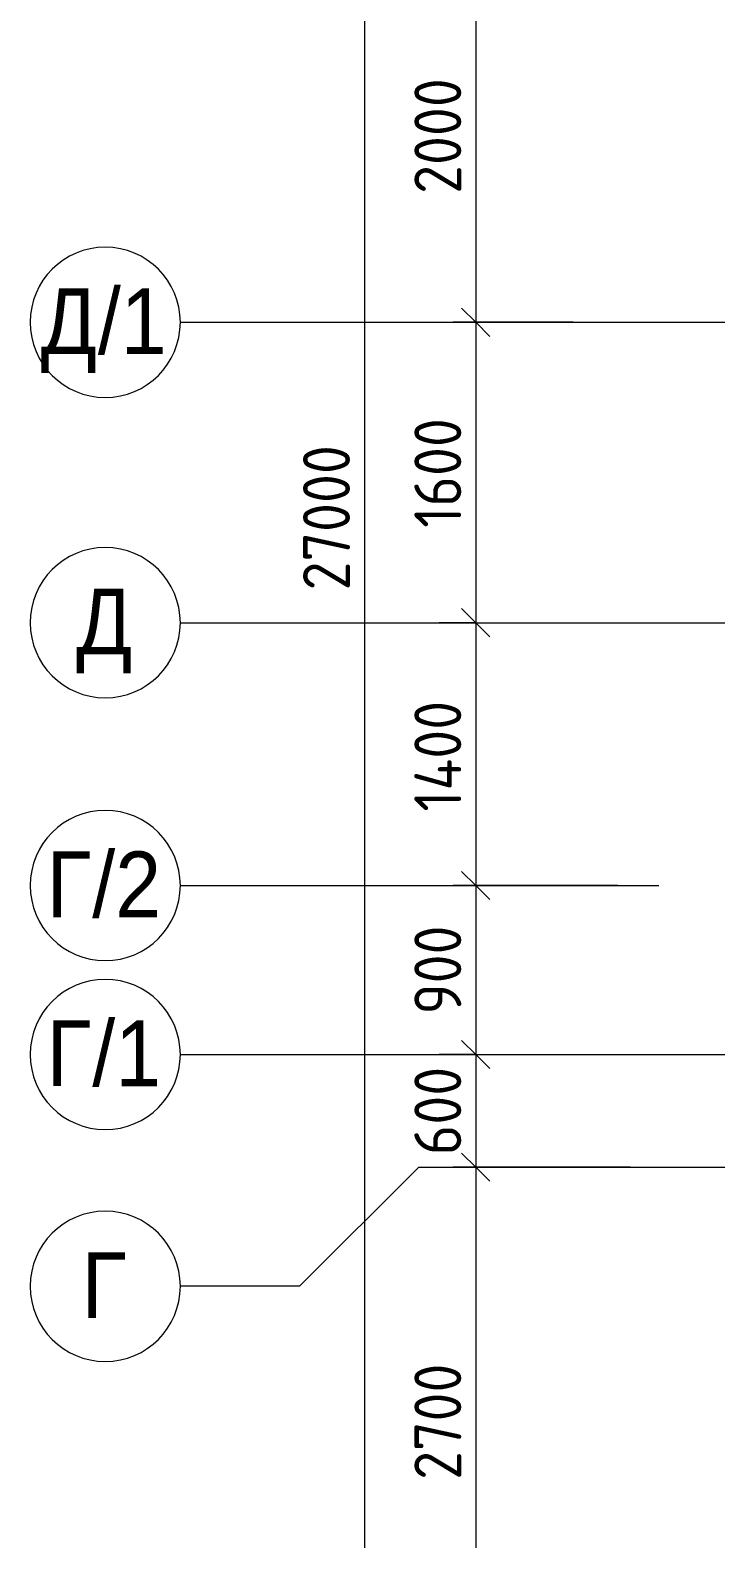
# Model space of a CAD drawing. Header units: millimetres. Extents: x -7229 to 193500, y -8553 to 29000.
# Drawn here: x 131744 to 135396, y 8520 to 16556 of the extents above; entities that cross this region are included whole.
import ezdxf

# ---------------------------------------------------------------- set-up
doc = ezdxf.new("R2010")
doc.units = ezdxf.units.MM
doc.linetypes.add('Осевая', pattern=[15875, 3175, -2381.25, 7937.5, -2381.25])
for name, color, linetype, lineweight in [('A-ANNO-DIMS', 7, 'Continuous', 9), ('A-ANNO-DIMS-100', 7, 'Continuous', 9), ('Оси', 7, 'Continuous', 9), ('Оси-1', 7, 'Continuous', 20), ('Оси-2', 7, 'Осевая', 9)]:
    doc.layers.add(name, color=color, linetype=linetype, lineweight=lineweight)
doc.styles.add('Arial_1', font='arial.ttf', dxfattribs={"width": 0.9, "height": 350})
doc.styles.add('ISOCPEUR_1', font='isocpeur.ttf', dxfattribs={"width": 0.9, "height": 250})
doc.dimstyles.new('ISO-2_5_0_9К_БОЛЬШОЙ', dxfattribs={"dimscale": 304.8, "dimtxt": 248.995294, "dimasz": 0.492126, "dimexe": 0.393701, "dimexo": 0.984252, "dimgap": 0, "dimtad": 1, "dimdec": 0, "dimrnd": 10, "dimzin": 0, "dimdsep": 46, "dimtxsty": 'ISOCPEUR_1', "dimblk1": 'OBLIQUE', "dimblk2": 'OBLIQUE', "dimsah": 1, "dimcen": 0.09, "dimdle": 0.393701, "dimazin": 0, "dimtfac": 1, "dimtdec": 4, "dimtix": 1, "dimtmove": 0, "dimatfit": 3, "dimfxl": 1, "dimtvp": 1, "dimtolj": 1, "dimtzin": 0, "dimarcsym": 2})
doc.dimstyles.new('ISO-2_5_0_9К_БОЛЬШОЙ_1', dxfattribs={"dimscale": 304.8, "dimtxt": 248.995294, "dimasz": 0.492126, "dimexe": 0.393701, "dimexo": 0.984252, "dimgap": 0, "dimtad": 1, "dimdec": 0, "dimrnd": 10, "dimzin": 0, "dimdsep": 46, "dimtxsty": 'ISOCPEUR_1', "dimblk1": 'OBLIQUE', "dimblk2": 'OBLIQUE', "dimsah": 1, "dimcen": 0.09, "dimdle": 0.393701, "dimazin": 0, "dimtfac": 1, "dimtdec": 4, "dimtix": 1, "dimtmove": 2, "dimatfit": 3, "dimfxl": 1, "dimtvp": 1, "dimtolj": 1, "dimtzin": 0, "dimarcsym": 2})

# ---------------------------------------------------------------- blocks, each defined once
blk = doc.blocks.new('Ось сетки - D8-29747960-План зашивки приборов отопления в осях 1-12')
at = {"layer": 'Оси-1'}
for start, end in [(360, 180), (180, 360)]:
    blk.add_arc((0, 0), 4, start, end, dxfattribs=at)
blk = doc.blocks.new('DIMBLOCK17-План зашивки приборов отопления в осях 1-12')
at = {"layer": 'A-ANNO-DIMS-100', "lineweight": 20}
for p, q in [((134116.9, 17000), (134041.9, 17075)), ((134116.9, 17000), (134191.9, 16925)), ((134116.9, 15000), (134041.9, 15075)), ((134116.9, 15000), (134191.9, 14925))]:
    blk.add_line(p, q, dxfattribs=at)
at = {"layer": 'A-ANNO-DIMS-100'}
for p, q in [((133922.9, 17000), (134236.9, 17000)), ((134116.9, 17000), (133922.9, 17000)), ((134116.9, 17000), (134116.9, 15000)), ((134635.3, 15000), (133996.9, 15000)), ((134116.9, 15000), (134635.3, 15000))]:
    blk.add_line(p, q, dxfattribs=at)
at = {"layer": 'A-ANNO-DIMS-100', "color": 0, "insert": (133790.2, 15684), "char_height": 250, "width": 758.478, "attachment_point": 1, "rotation": 90, "line_spacing_factor": 1.149209, "style": 'ISOCPEUR_1'}
blk.add_mtext('2000', dxfattribs=at)
blk = doc.blocks.new('_Oblique')
at = {"color": 0, "linetype": 'ByBlock', "lineweight": -2}
blk.add_line((-0.5, -0.5), (0.5, 0.5), dxfattribs=at)
blk = doc.blocks.new('DIMBLOCK18-План зашивки приборов отопления в осях 1-12')
at = {"layer": 'A-ANNO-DIMS-100', "lineweight": 20}
for p, q in [((134116.9, 15000), (134041.9, 15075)), ((134116.9, 15000), (134191.9, 14925)), ((134116.9, 13400), (134041.9, 13475)), ((134116.9, 13400), (134191.9, 13325))]:
    blk.add_line(p, q, dxfattribs=at)
at = {"layer": 'A-ANNO-DIMS-100'}
for p, q in [((134635.3, 15000), (133996.9, 15000)), ((134116.9, 15000), (134116.9, 13400)), ((134116.9, 15000), (134635.3, 15000)), ((133922.9, 13400), (134236.9, 13400)), ((134116.9, 13400), (133922.9, 13400))]:
    blk.add_line(p, q, dxfattribs=at)
at = {"layer": 'A-ANNO-DIMS-100', "color": 0, "insert": (133790.2, 13905.5), "char_height": 250, "width": 706.764, "attachment_point": 1, "rotation": 90, "line_spacing_factor": 1.149209, "style": 'ISOCPEUR_1'}
blk.add_mtext('1600', dxfattribs=at)
blk = doc.blocks.new('DIMBLOCK19-План зашивки приборов отопления в осях 1-12')
at = {"layer": 'A-ANNO-DIMS-100', "lineweight": 20}
for p, q in [((134116.9, 13400), (134041.9, 13475)), ((134116.9, 13400), (134191.9, 13325)), ((134116.9, 12000), (134041.9, 12075)), ((134116.9, 12000), (134191.9, 11925))]:
    blk.add_line(p, q, dxfattribs=at)
at = {"layer": 'A-ANNO-DIMS-100'}
for p, q in [((133922.9, 13400), (134236.9, 13400)), ((134116.9, 13400), (133922.9, 13400)), ((134116.9, 13400), (134116.9, 12000)), ((134873.3, 12000), (133996.9, 12000)), ((134116.9, 12000), (134873.3, 12000))]:
    blk.add_line(p, q, dxfattribs=at)
at = {"layer": 'A-ANNO-DIMS-100', "color": 0, "insert": (133790.2, 12393.5), "char_height": 250, "width": 735.494, "attachment_point": 1, "rotation": 90, "line_spacing_factor": 1.149209, "style": 'ISOCPEUR_1'}
blk.add_mtext('1400', dxfattribs=at)
blk = doc.blocks.new('DIMBLOCK20-План зашивки приборов отопления в осях 1-12')
at = {"layer": 'A-ANNO-DIMS-100', "lineweight": 20}
for p, q in [((134116.9, 12000), (134041.9, 12075)), ((134116.9, 12000), (134191.9, 11925)), ((134116.9, 11100), (134041.9, 11175)), ((134116.9, 11100), (134191.9, 11025))]:
    blk.add_line(p, q, dxfattribs=at)
at = {"layer": 'A-ANNO-DIMS-100'}
for p, q in [((134873.3, 12000), (133996.9, 12000)), ((134116.9, 12000), (134116.9, 11100)), ((134116.9, 12000), (134873.3, 12000)), ((133922.9, 11100), (134236.9, 11100)), ((134116.9, 11100), (133922.9, 11100))]:
    blk.add_line(p, q, dxfattribs=at)
at = {"layer": 'A-ANNO-DIMS-100', "color": 0, "insert": (133790.2, 11313), "char_height": 250, "width": 568.858, "attachment_point": 1, "rotation": 90, "line_spacing_factor": 1.149209, "style": 'ISOCPEUR_1'}
blk.add_mtext('900', dxfattribs=at)
blk = doc.blocks.new('DIMBLOCK21-План зашивки приборов отопления в осях 1-12')
at = {"layer": 'A-ANNO-DIMS-100', "lineweight": 20}
for p, q in [((134116.9, 11100), (134041.9, 11175)), ((134116.9, 11100), (134191.9, 11025)), ((134116.9, 10500), (134041.9, 10575)), ((134116.9, 10500), (134191.9, 10425))]:
    blk.add_line(p, q, dxfattribs=at)
at = {"layer": 'A-ANNO-DIMS-100'}
for p, q in [((133922.9, 11100), (134236.9, 11100)), ((134116.9, 11100), (133922.9, 11100)), ((134116.9, 11100), (134116.9, 10500)), ((134941.3, 10500), (133996.9, 10500)), ((134116.9, 10500), (134941.3, 10500))]:
    blk.add_line(p, q, dxfattribs=at)
at = {"layer": 'A-ANNO-DIMS-100', "color": 0, "insert": (133790.2, 10563), "char_height": 250, "width": 568.858, "attachment_point": 1, "rotation": 90, "line_spacing_factor": 1.149209, "style": 'ISOCPEUR_1'}
blk.add_mtext('600', dxfattribs=at)
blk = doc.blocks.new('DIMBLOCK22-План зашивки приборов отопления в осях 1-12')
at = {"layer": 'A-ANNO-DIMS-100', "lineweight": 20}
for p, q in [((134116.9, 10500), (134041.9, 10575)), ((134116.9, 10500), (134191.9, 10425)), ((134116.9, 7800), (134041.9, 7875)), ((134116.9, 7800), (134191.9, 7725))]:
    blk.add_line(p, q, dxfattribs=at)
at = {"layer": 'A-ANNO-DIMS-100'}
for p, q in [((134941.3, 10500), (133996.9, 10500)), ((134116.9, 10500), (134116.9, 7800)), ((134116.9, 10500), (134941.3, 10500)), ((133922.9, 7800), (134236.9, 7800)), ((134116.9, 7800), (133922.9, 7800))]:
    blk.add_line(p, q, dxfattribs=at)
at = {"layer": 'A-ANNO-DIMS-100', "color": 0, "insert": (133790.2, 8834), "char_height": 250, "width": 758.478, "attachment_point": 1, "rotation": 90, "line_spacing_factor": 1.149209, "style": 'ISOCPEUR_1'}
blk.add_mtext('2700', dxfattribs=at)
blk = doc.blocks.new('DIMBLOCK25-План зашивки приборов отопления в осях 1-12')
at = {"layer": 'A-ANNO-DIMS-100'}
for p, q in [((133524, 27120), (133524, -120)), ((133330, 27000), (133644, 27000)), ((133524, 27000), (133330, 27000)), ((133330, 0), (133644, 0)), ((133524, 0), (133330, 0))]:
    blk.add_line(p, q, dxfattribs=at)
at = {"layer": 'A-ANNO-DIMS-100', "lineweight": 20}
for p, q in [((133524, 27000), (133449, 27075)), ((133524, 27000), (133599, 26925)), ((133524, 0), (133449, 75)), ((133524, 0), (133599, -75))]:
    blk.add_line(p, q, dxfattribs=at)
at = {"layer": 'A-ANNO-DIMS-100', "color": 0, "insert": (133197.3, 13572), "char_height": 250, "width": 948.097, "attachment_point": 1, "rotation": 90, "line_spacing_factor": 1.149209, "style": 'ISOCPEUR_1'}
blk.add_mtext('27000', dxfattribs=at)

msp = doc.modelspace()

# ---------------------------------------------------------------- linework, layer by layer
at = {"layer": 'Оси'}
for p, q in [((132544.1, 15000), (135044.1, 15000)), ((132544.1, 13400), (135044.1, 13400)), ((132544.1, 12000), (133793.1, 12000)), ((133843.9, 12000), (135092.9, 12000)), ((132544.1, 11100), (135044.1, 11100)), ((133814.1, 10500), (133179.1, 9865)), ((133814.1, 10500), (136314.1, 10500)), ((133179.1, 9865), (132544.1, 9865))]:
    msp.add_line(p, q, dxfattribs=at)
at = {"layer": 'Оси-2'}
for p, q in [((135044.1, 15000), (171432.9, 15000)), ((135044.1, 13400), (171432.9, 13400)), ((133793.1, 12000), (133843.9, 12000)), ((135044.1, 11100), (171808.9, 11100))]:
    msp.add_line(p, q, dxfattribs=at)

# ---------------------------------------------------------------- block references
at = {"layer": 'Оси-1', "xscale": 99.99999999999993, "yscale": 99.99999999999993, "zscale": 99.99999999999993, "rotation": 269.9999999999994}
for p in [(132144.1, 15000), (132144.1, 13400), (132144.1, 12000), (132144.1, 11100), (132144.1, 9865)]:
    msp.add_blockref('Ось сетки - D8-29747960-План зашивки приборов отопления в осях 1-12', p, dxfattribs=at)

# ---------------------------------------------------------------- texts
at = {"layer": 'Оси', "char_height": 350, "attachment_point": 1, "style": 'Arial_1'}
for s, insert, width in [('/1', (132104.6, 15181), 454.557), ('\\fArial|b0|i0|c204|p34|;\\W.9;Д', (131801, 15181), 367.975), ('\\fArial|b0|i0|c204|p34|;\\W.9;Д', (131988.7, 13581), 367.975), ('\\fArial|b0|i0|c204|p34|;\\W.9;Г', (131830.7, 12181), 295.823), ('/2', (132074.8, 12181), 454.557), ('\\fArial|b0|i0|c204|p34|;\\W.9;Г', (131830.7, 11281), 295.823), ('/1', (132074.8, 11281), 454.557), ('\\fArial|b0|i0|c204|p34|;\\W.9;Г', (132018.4, 10046), 295.823)]:
    msp.add_mtext(s, dxfattribs=dict(at, insert=insert, width=width))

# ---------------------------------------------------------------- dimensions: what is measured, and where the dimension line sits
at = {"layer": 'A-ANNO-DIMS'}
dim = msp.add_linear_dim(base=(133524, 0), p1=(133630, 27000), p2=(133630, 0), angle=90, dimstyle='ISO-2_5_0_9К_БОЛЬШОЙ_1', override={"dimpost": '<>', "dimfxl": 26999.999823}, dxfattribs=at)
dim.commit()
dim.dimension.update_dxf_attribs({"geometry": 'DIMBLOCK25-План зашивки приборов отопления в осях 1-12', "text_midpoint": (133364, 14046), "dimtype": 160, "text_rotation": 90})
for base, p1, p2, override, picture, middle in [((134116.9, 15000), (134222.9, 17000), (134935.3, 15000), {"dimpost": '<>', "dimfxl": 2123.093648}, 'DIMBLOCK17-План зашивки приборов отопления в осях 1-12', (133991.9, 16000)), ((134116.9, 13400), (134935.3, 15000), (134222.9, 13400), {"dimpost": '<>', "dimfxl": 1751.435508}, 'DIMBLOCK18-План зашивки приборов отопления в осях 1-12', (133991.9, 14200)), ((134116.9, 12000), (134222.9, 13400), (135173.3, 12000), {"dimpost": '<>', "dimfxl": 1692.106398}, 'DIMBLOCK19-План зашивки приборов отопления в осях 1-12', (133991.9, 12700)), ((134116.9, 11100), (135173.3, 12000), (134222.9, 11100), {"dimpost": '<>', "dimfxl": 1308.901859}, 'DIMBLOCK20-План зашивки приборов отопления в осях 1-12', (133991.9, 11550)), ((134116.9, 10500), (134222.9, 11100), (135241.3, 10500), {"dimpost": '<>', "dimfxl": 1181.982957}, 'DIMBLOCK21-План зашивки приборов отопления в осях 1-12', (133991.9, 10800)), ((134116.9, 7800), (135241.3, 10500), (134222.9, 7800), {"dimpost": '<>', "dimfxl": 2885.668677}, 'DIMBLOCK22-План зашивки приборов отопления в осях 1-12', (133991.9, 9150))]:
    dim = msp.add_linear_dim(base=base, p1=p1, p2=p2, angle=90, dimstyle='ISO-2_5_0_9К_БОЛЬШОЙ', override=override, dxfattribs=at)
    dim.commit()
    dim.dimension.update_dxf_attribs({"geometry": picture, "text_midpoint": middle})

doc.saveas('drawing.dxf')
